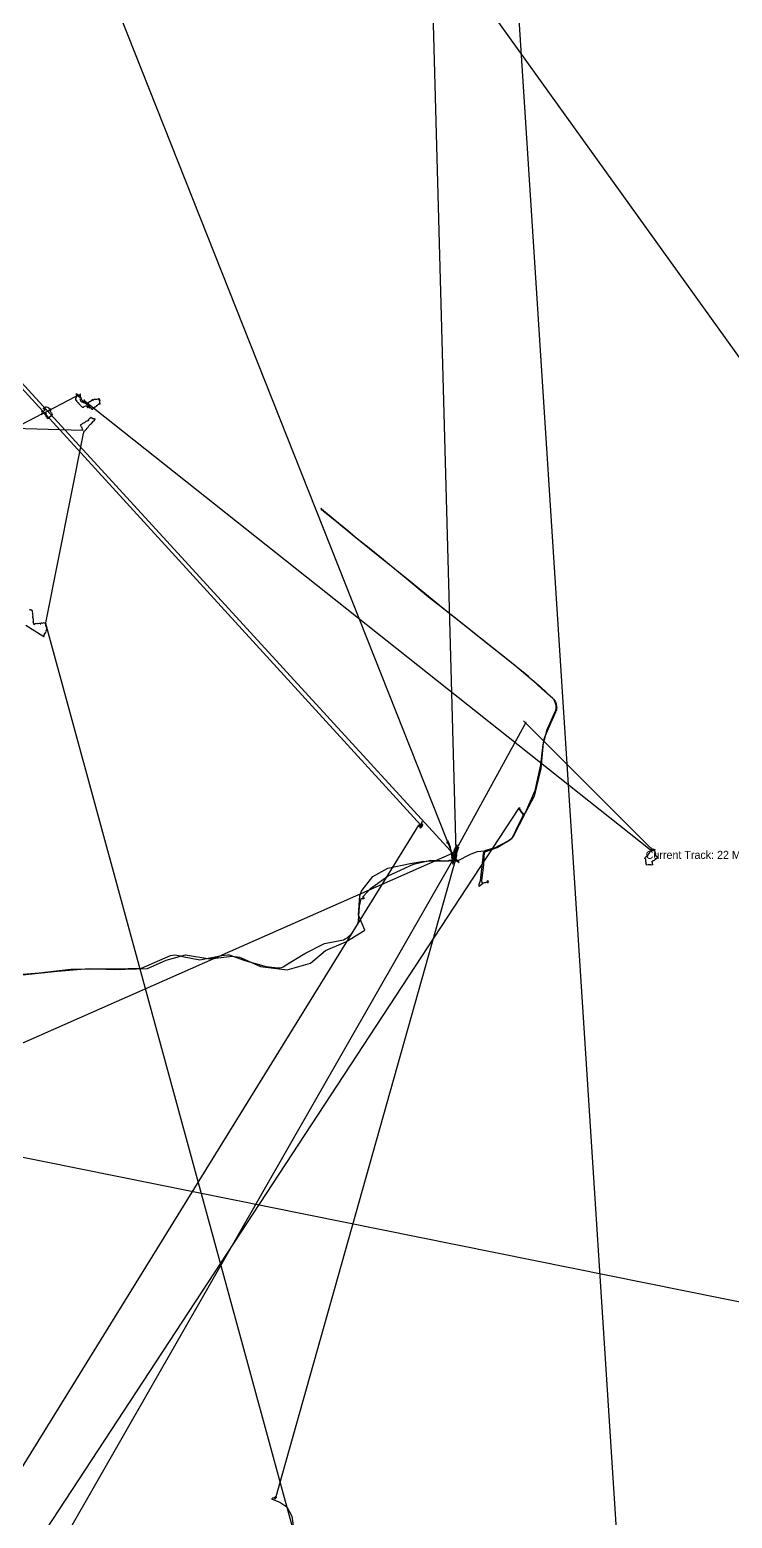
# Model space of a CAD drawing. Header units: metres. Extents: x -191 to 558760, y -26 to 1869097.
# Drawn here: x 548843 to 553361, y 1834672 to 1844246 of the extents above; entities that cross this region are included whole.
import ezdxf

# ---------------------------------------------------------------- set-up
doc = ezdxf.new("R2010")
doc.units = ezdxf.units.M
doc.header["$MEASUREMENT"] = 0
doc.layers.add('FeatureAttribs', color=7, linetype='Continuous')
doc.layers.add('Tracklog', color=7, linetype='Continuous')

# ---------------------------------------------------------------- blocks, each defined once
blk = doc.blocks.new('FEATURE')

msp = doc.modelspace()

# ---------------------------------------------------------------- linework, layer by layer
at = {"layer": 'Tracklog', "color": 18}
for points in [[(558443.1, 1835128.6, 298.6), (534041.9, 1869089.7, 422.6)], [(539005.7, 1852659.3, 613), (551572.3, 1838938.9, 400.5), (551574.7, 1838941.3, 397.6), (551573, 1838924.8, 402.9), (551571, 1838926.2, 403.9), (551564.7, 1838880, 459.2), (551569.5, 1838915.1, 424.6), (551572, 1838918.1, 423.6), (548581, 1846459.4, 461.1)], [(546779.4, 1831740, 390.4), (551346.3, 1839129.8, 390.9), (551357.8, 1839133.5, 403.4), (551367.1, 1839134.1, 410.1), (551370.6, 1839132, 409.7), (551365.6, 1839129.1, 402), (551364.4, 1839133.7, 403.4), (551362.8, 1839131.5, 402.5), (551365.5, 1839132.8, 412.5), (551358.1, 1839127.8, 402.9), (551358.7, 1839133.8, 392.8), (551349.8, 1839131.2, 385.6), (551362.2, 1839130.5, 404.9), (551361.5, 1839130, 409.7), (551360.1, 1839126.7, 410.6), (551360.1, 1839117, 409.7), (551358, 1839123.3, 409.7), (551352, 1839126.3, 401.5), (551363.9, 1839122.4, 405.3), (551356.6, 1839119.3, 406.8), (551356.3, 1839121.8, 405.8), (551357.1, 1839119.1, 405.8), (551360.3, 1839132.2, 396.2), (551359.6, 1839130.9, 392.4), (551358.9, 1839131.8, 386.6), (551363, 1839133.7, 385.6), (551367, 1839134.6, 378.9), (551362.4, 1839133.8, 376.5), (551361.2, 1839132.2, 384.7), (551358.5, 1839128.2, 386.6), (551362.7, 1839136.1, 377), (551366, 1839140.5, 371.7), (551360.8, 1839130.3, 372.2), (551358.4, 1839120.6, 373.6), (551357.4, 1839122.9, 379.4), (551352.5, 1839126.2, 377.9), (551351.4, 1839126.4, 375), (551349.3, 1839124.5, 377.9), (551344.7, 1839124.2, 379.9), (551355.8, 1839133.9, 382.7), (551358.6, 1839133.4, 384.7), (551354, 1839131.8, 388), (551360.1, 1839136.3, 392.4), (551359.1, 1839127.1, 394.8), (551354, 1839121.6, 391.4), (551353.5, 1839128.9, 386.6), (551357.7, 1839130.9, 385.1), (551363.7, 1839142.5, 384.2), (551367.3, 1839154.5, 384.7), (551351.4, 1839122.1, 390.4), (551353.8, 1839124.6, 388.5), (551360, 1839128.3, 396.2), (551357.7, 1839126.8, 390.9), (551360.9, 1839128.7, 388.5), (551365.2, 1839131.4, 390.4), (551362.2, 1839128.6, 391.4), (551356.1, 1839122.7, 388), (551362.3, 1839132, 383.7), (551353.4, 1839125.9, 386.1), (551355.7, 1839126.7, 389.5), (551360.6, 1839128.6, 390.4), (551366.2, 1839132.6, 396.7), (551363.8, 1839128.3, 393.8), (551358.9, 1839127.8, 400.5), (551361.4, 1839130.6, 396.7), (551366.3, 1839131.9, 398.6), (551363.1, 1839131, 401), (551363.9, 1839131.6, 400), (551360, 1839125.8, 403.4), (551361.8, 1839128.1, 405.3), (551361, 1839130.2, 404.4), (551358.9, 1839129.9, 407.7), (551359.4, 1839126.7, 406.8), (551360.2, 1839130.1, 403.4), (551354.2, 1839123.1, 403.9), (551358.3, 1839124.1, 410.6), (551363.7, 1839128.1, 413.5), (551360.1, 1839123.5, 411.6), (551360.3, 1839124.6, 411.6), (551363.6, 1839129.1, 407.7), (551357, 1839125.3, 411.6), (551351.8, 1839126.1, 415.4), (551356.8, 1839127.6, 423.6), (551358.1, 1839127.8, 417.8), (551359.7, 1839129.8, 414.5), (551354.6, 1839127, 419.8), (551357.4, 1839125.6, 420.2), (551358.3, 1839120.5, 414.5), (551357.6, 1839115.8, 415.9), (551358.5, 1839116.5, 413.5), (551361.1, 1839115.7, 414.5), (551362.3, 1839118, 417.4), (551362, 1839122.1, 414.5), (551356.5, 1839122.4, 409.7), (551360.3, 1839126.8, 410.6), (551367.4, 1839130.8, 406.8), (551361.4, 1839125.9, 403.4), (551361.1, 1839124.8, 408.2), (551362.5, 1839122.3, 411.6), (551354.5, 1839111.7, 415.9), (551354.9, 1839120.2, 416.4), (551356, 1839119.9, 416.9), (551358, 1839121.7, 415.4), (551356.9, 1839120.6, 418.3), (551360.8, 1839129.1, 404.4), (551358.5, 1839126.7, 404.9), (551358.7, 1839125.9, 410.6), (551356.9, 1839128.9, 415), (551352.9, 1839124.3, 418.3), (551355.1, 1839123.5, 414.5), (551356.6, 1839126.1, 411.6), (551356.4, 1839127.2, 407.7), (551356.4, 1839126.3, 406.8), (551356.9, 1839127.2, 409.2), (551358.8, 1839126.1, 408.2), (551359.4, 1839129.2, 408.7), (551355.5, 1839125.2, 408.7), (551356.2, 1839124.3, 413.5), (551360.4, 1839134.5, 417.8), (551361.8, 1839133, 421.2), (551359.6, 1839132.3, 427), (551359.2, 1839129.1, 430.8), (551359, 1839125.3, 428.9), (551362.1, 1839131, 419.8), (551362.2, 1839134.2, 407.7), (551362.5, 1839133.6, 403.9), (551364.2, 1839138.5, 399.1), (551362.9, 1839135.6, 396.7), (551362.2, 1839132.2, 399.6), (551357.6, 1839125.1, 396.2), (551356.7, 1839125.3, 396.7), (551354.6, 1839125.8, 401), (551357.9, 1839128.4, 402), (551357.2, 1839127, 404.9), (551355.6, 1839122.8, 403.9), (551353.3, 1839122.1, 402.5), (551357.1, 1839126.8, 404.4), (551357.7, 1839127.2, 399.1), (551354.8, 1839123.1, 399.6), (551358.9, 1839127.3, 400.5), (551357.8, 1839130.4, 404.4), (551358.5, 1839129.7, 407.3), (551358.8, 1839125.9, 402.9), (551353.7, 1839122.4, 404.9), (551355.4, 1839127, 402.9), (551356.4, 1839128.8, 407.3), (551356.3, 1839126.5, 403.4), (551356.5, 1839126.9, 402.9), (551361.9, 1839128.2, 404.9), (551360.7, 1839127.6, 404.9), (551358.8, 1839128.1, 405.8), (551357.5, 1839127.1, 404.4), (551355.5, 1839123.4, 400), (551355.4, 1839123.3, 401), (551358.3, 1839126.6, 402), (551358.4, 1839127.1, 403.9), (551359.7, 1839131.2, 404.9), (551357.3, 1839126.9, 407.7), (551358.3, 1839127.3, 408.7), (551359.7, 1839128.1, 405.3), (551354.6, 1839124.4, 414), (551354.2, 1839124.2, 414), (551356.6, 1839126.2, 412.5), (551357.4, 1839124.1, 412.1), (551357.5, 1839125.3, 410.1), (551360.6, 1839130.1, 409.2), (551359.3, 1839125.5, 408.2), (551357.6, 1839126, 408.2), (551357.1, 1839126.7, 408.7), (551355.9, 1839123.1, 412.1), (551354.6, 1839125.9, 410.1), (551360.6, 1839128.6, 408.2), (551360.2, 1839125.8, 409.7), (551359.2, 1839125.1, 412.1), (551361, 1839125.4, 414.5), (551358.6, 1839122.3, 411.1), (551356.5, 1839120.6, 405.3), (551358.8, 1839126.2, 401.5), (551360.2, 1839126.2, 398.1), (551359.1, 1839124.1, 399.1), (551358.1, 1839122.7, 398.1), (551360.9, 1839126, 400), (551360.9, 1839123.8, 403.4), (551360.5, 1839124.4, 402), (551361.5, 1839125.6, 403.9), (551363.3, 1839124.6, 401), (551361.6, 1839122.6, 399.1), (551361.8, 1839126.2, 400), (551361.5, 1839129.4, 405.8), (551361.1, 1839134.1, 406.3), (551363, 1839131.2, 401), (551362, 1839133, 402), (551360.9, 1839130.5, 403.9), (551360, 1839129, 402.9), (551359.2, 1839135, 406.3), (551360.6, 1839131.5, 400.5), (551358, 1839135.9, 395.2), (551360.4, 1839134, 391.4), (551362.2, 1839131.1, 391.4), (551359.4, 1839130.2, 394.3), (551361.5, 1839130.7, 402.9), (551358.9, 1839131.4, 394.8), (551357.5, 1839126.1, 393.3), (551356.3, 1839122.4, 395.7), (551363.2, 1839130.6, 401.5), (551365.3, 1839132.1, 398.6), (551363.7, 1839133.3, 396.2), (551363.7, 1839131.8, 392.8), (551364.1, 1839132, 382.7), (551366.3, 1839125.2, 383.7), (551365.8, 1839121.3, 383.2), (551360.9, 1839122.1, 380.8), (551365.1, 1839129.3, 385.1), (551358.5, 1839132.8, 393.8), (551356.1, 1839127.3, 403.9), (551349.8, 1839132.4, 409.7), (551350.1, 1839133.3, 401.5), (551353.8, 1839133.4, 403.4), (551358.4, 1839133.7, 405.3), (551356.6, 1839132, 406.3), (551357.7, 1839136.1, 400), (551359.6, 1839135.8, 398.6), (551354.2, 1839126.1, 395.7), (551359.3, 1839128.9, 398.1), (551358.3, 1839129.1, 400), (539007.9, 1852656.1, 604.8)], [(551696.5, 1848840, 539), (553294.9, 1824053.8, 442.3)], [(548797.1, 1838166.5, 383.2), (549020.9, 1838190.1, 388), (549224.2, 1838208.2, 392.8), (549385.9, 1838201.7, 394.3), (549599.3, 1838207.2, 393.3), (549720.1, 1838262.2, 394.8), (549845.3, 1838295.1, 392.8), (550000.4, 1838270.3, 390.9), (550144, 1838288.2, 390), (550191.9, 1838280.5, 390), (550202.2, 1838276, 390), (550327.8, 1838222.1, 390), (550498.4, 1838199.8, 389.5), (550648.3, 1838241.6, 388.5), (550744.7, 1838323.6, 386.6), (550876.6, 1838380.8, 385.1), (550997.1, 1838454.5, 385.1), (550957.5, 1838550.8, 367.4), (550966.3, 1838674.9, 382.7), (550976.3, 1838705.6, 383.2), (550980.3, 1838712.6, 383.7), (551050.5, 1838799.8, 384.2), (551146.5, 1838853.1, 388), (551289.1, 1838883.1, 392.8), (551364.2, 1838895.5, 388.5), (551431.1, 1838900, 390), (551534, 1838898.3, 398.1), (551540.9, 1838904, 402), (551585, 1838911.3, 405.8), (551596.9, 1838895.6, 402.5), (551604.2, 1838890, 401.5), (551600.4, 1838898.2, 400.5), (551599.9, 1838899.4, 405.3), (551597.6, 1838900, 406.8), (551596.9, 1838904.5, 412.5), (551597.5, 1838903.1, 415.9), (551598.6, 1838901.9, 415), (551596.3, 1838897.9, 420.2), (551597.1, 1838895.1, 426.5), (551590.8, 1838902.8, 427), (551579.8, 1838909.3, 427), (551572.2, 1838920.4, 424.1), (551563.3, 1838923.7, 417.4), (551569.7, 1838919.9, 411.1), (551571.1, 1838924.5, 409.7), (551571.7, 1838924.6, 410.1), (551582.5, 1838946.5, 415.9), (551585.4, 1838962.5, 409.7), (551324.7, 1848507.8, 425)], [(548816.7, 1840416.9, 429.4), (548933.5, 1840343.3, 415.9), (548932.1, 1840342.6, 421.2), (548935.2, 1840342.9, 421.2), (548936.7, 1840345.8, 424.1), (548933.5, 1840353.2, 425), (548935.6, 1840354.4, 429.9), (548938.7, 1840356.2, 429.4), (548938.4, 1840362, 429.4), (548935.9, 1840363.4, 429.9), (548939.3, 1840359.8, 429.9), (548942.9, 1840363.4, 430.8), (548944.6, 1840368.2, 433.2), (548947.5, 1840374.9, 433.7), (548946, 1840377, 434.2), (548948.8, 1840379.8, 434.2), (548951.4, 1840386.3, 434.6), (548952.2, 1840390.4, 435.1), (548951.4, 1840392.3, 435.1), (548954.2, 1840398.5, 436.6), (548949.8, 1840403.1, 437.5), (548949.8, 1840402.8, 437.5), (548949.4, 1840405.7, 439), (548947.4, 1840410.5, 438.5), (548947.4, 1840418.5, 438), (548947.5, 1840425.9, 439.5), (548944.4, 1840430.2, 439.5), (548946.5, 1840430.5, 438), (549187.6, 1841649.5, 545.2), (549187.6, 1841652, 545.7), (549191.3, 1841655.6, 545.2), (549190.8, 1841657.2, 546.2), (549195.5, 1841664.7, 544.7), (549205.6, 1841675.7, 543.8), (549212.9, 1841684.2, 543.3), (549218.2, 1841689.9, 542.8), (549218.8, 1841691.1, 542.8), (549219.9, 1841693.5, 544.2), (549223.3, 1841698.7, 544.2), (549230.1, 1841705, 540.9), (549233.5, 1841708.8, 539.9), (549239.4, 1841713, 539.4), (549252.3, 1841727.9, 543.3), (549256.2, 1841731.8, 543.8), (549264.5, 1841742.2, 542.3), (549264.6, 1841742.7, 543.3), (549258.2, 1841740, 542.8), (549254.2, 1841742.8, 544.7), (549248.1, 1841743.5, 547.1), (549246.4, 1841745.9, 548.1), (549246.5, 1841747.1, 548.1), (549241.8, 1841748.1, 548.6), (549235.7, 1841754.7, 551.5), (549233.2, 1841748.8, 550.5), (549227.3, 1841746.7, 552.4), (549222.2, 1841740.8, 551), (549219.9, 1841738.4, 551), (549220.2, 1841736.9, 553.4), (549216.3, 1841730.2, 552.9), (549211.3, 1841729.6, 551), (549207.1, 1841728.7, 553.4), (549204.5, 1841725.9, 554.3), (549201.9, 1841724.7, 553.9), (549198.2, 1841720, 553.4), (549193.3, 1841718.1, 552.9), (549190, 1841714.7, 552.9), (549187.5, 1841715.6, 552.4), (549181.5, 1841713.8, 550.5), (549175.1, 1841706.4, 551), (549168.1, 1841702.5, 551), (549169.6, 1841700.5, 551.5), (549171.7, 1841697.1, 550.5), (549175.2, 1841691.9, 549.5), (549178.5, 1841686, 548.6), (549180.8, 1841677.8, 548.1), (549180.2, 1841677.8, 550), (549181.4, 1841675.2, 548.6), (549181.9, 1841671.4, 547.1), (549181.8, 1841668.2, 546.7), (549181.7, 1841668.7, 547.6), (548741.1, 1841681, 444.8), (548924.9, 1841777.3, 520.2), (548927.3, 1841778.8, 523.1), (548927.1, 1841778.4, 521.2), (548925.8, 1841780.1, 520.2), (548928, 1841782, 520.2), (548928.5, 1841782.6, 518.3), (548928.6, 1841783.5, 519.7), (548928.5, 1841780, 519.2), (548929, 1841781.9, 521.7), (548929, 1841783, 523.1), (548928.8, 1841777.3, 524.5), (548928.5, 1841781.4, 524.1), (548926.3, 1841790.8, 519.2), (548923, 1841792.2, 518.3), (548919.7, 1841793.6, 516.8), (548917.7, 1841792.7, 519.2), (548917.7, 1841791.7, 519.2), (548918.6, 1841790.4, 519.7), (548919.6, 1841790.4, 519.7), (548924.3, 1841788, 516.8), (548926.4, 1841788.8, 516.4), (548930.3, 1841790.9, 515.4), (548934, 1841792.8, 516.4), (548936.5, 1841797.7, 517.8), (548938.8, 1841799.1, 519.7), (548941.7, 1841799.9, 521.2), (548940.9, 1841806.7, 524.5), (548942, 1841810, 526.5), (548941.9, 1841811.6, 526), (548939, 1841817.6, 524.1), (548936.2, 1841819, 523.1), (548935.1, 1841819, 523.1), (548929.7, 1841809.3, 524.1), (548928.3, 1841807.2, 524.5), (548929.3, 1841807.5, 524.5), (548930.2, 1841808.4, 526.5), (548931.2, 1841808.5, 526.9), (548931.8, 1841808.6, 526.9), (548933.3, 1841810.8, 526.9), (548933.9, 1841814.6, 526.9), (548934, 1841815.2, 527.9), (548938.3, 1841818.8, 526.9), (548941.2, 1841816.6, 526.9), (548942.4, 1841820.3, 526), (548944.3, 1841821.1, 525.5), (548948.4, 1841819.8, 525.5), (548956.3, 1841818, 526), (548958.2, 1841818, 527.4), (548961.6, 1841818.3, 526.5), (548964, 1841814.1, 526.5), (548964, 1841815.6, 526.9), (548966.2, 1841807.1, 526.9), (548967.2, 1841808.7, 527.9), (548971.2, 1841809.2, 527.4), (548978.7, 1841804.6, 528.4), (548978.2, 1841801.5, 526), (548978.2, 1841801, 526.5), (548979.2, 1841799.4, 526.9), (548973.6, 1841794.5, 526.9), (548973.9, 1841792.6, 528.9), (548973.7, 1841790.3, 528.4), (548974, 1841790, 528.9), (548974, 1841790.2, 530.3), (548981.9, 1841781.8, 529.8), (548985.7, 1841777.5, 530.3), (548985.6, 1841773.6, 529.8), (548986.8, 1841771.9, 530.8), (548986.3, 1841769.6, 530.8), (548981.6, 1841762.6, 529.8), (548979.6, 1841765, 530.8), (548979.2, 1841765.8, 531.8), (548978.2, 1841762, 530.8), (548974.1, 1841757, 529.8), (548970.6, 1841756.3, 530.3), (548970.3, 1841755.6, 531.3), (548968.7, 1841751.6, 530.3), (548968, 1841750.9, 530.3), (548966.5, 1841749.3, 529.3), (548961, 1841751.9, 528.4), (548961.8, 1841749.8, 530.8), (548961.5, 1841744.6, 531.3), (548957.5, 1841746.6, 530.8), (548954.5, 1841752.4, 528.9), (548948.8, 1841757.7, 526.5), (548947.8, 1841761.9, 525), (548947.2, 1841762.1, 524.1), (548950.1, 1841765.8, 521.7), (548948.3, 1841766.6, 521.2), (548945.2, 1841768.3, 520.2), (548944.4, 1841771.7, 518.3), (548949.1, 1841771.3, 518.3), (548950.2, 1841776.9, 524.1), (548949, 1841778.3, 524.1), (548942.9, 1841781.3, 522.1), (548940, 1841778.4, 521.2), (548937.1, 1841775.2, 521.2), (548935.9, 1841776.6, 520.7), (548935.6, 1841776.1, 518.3), (548938.2, 1841776, 519.2), (548935, 1841779.2, 517.8), (548932.1, 1841780.9, 516.4), (548930.5, 1841780.9, 515.9), (548921.5, 1841777, 516.8), (548917.1, 1841771.8, 517.3), (549137, 1841887.3, 537.5), (549146.3, 1841892.8, 550), (549148.9, 1841892.2, 551.9), (549152.9, 1841891.4, 556.7), (549163.4, 1841884.2, 561.5), (549163.3, 1841883.5, 561.1), (549165.7, 1841881, 563.5), (549168.4, 1841880.1, 567.3), (549173.1, 1841875.1, 571.2), (549174.9, 1841866, 569.7), (549165.7, 1841868.2, 558.7), (549168.4, 1841864.2, 558.7), (549169.5, 1841861.5, 559.1), (549171.4, 1841858.2, 559.1), (549178.9, 1841853.3, 558.7), (549184.2, 1841851.4, 557.7), (549186.7, 1841849.2, 556.7), (549187.3, 1841848.9, 556.7), (549190.4, 1841849.2, 556.3), (549199.5, 1841845.1, 552.9), (549202.8, 1841843.9, 552.4), (549204.2, 1841841.7, 551.9), (549208.2, 1841842.1, 550.5), (549207.1, 1841838.9, 549.5), (549212, 1841833.9, 548.6), (549217.4, 1841826.4, 551), (549220.5, 1841822.5, 551.5), (549221.4, 1841821.9, 552.4), (549221.4, 1841822.2, 551.9), (549217.7, 1841819.1, 552.9), (549215.1, 1841817, 553.9), (549217.2, 1841815.5, 557.2), (549217.4, 1841815.8, 556.7), (549217.1, 1841817.2, 556.7), (549212.5, 1841823, 555.3), (549210.8, 1841824, 556.7), (549208.4, 1841825, 558.2), (549201.1, 1841824.9, 555.8), (549191.3, 1841819.8, 555.8), (549186.7, 1841816.3, 558.2), (549186.7, 1841815.7, 558.2), (549186.7, 1841814, 560.6), (549186.4, 1841816.3, 559.1), (549178.8, 1841820.5, 559.1), (549174, 1841824.8, 559.6), (549168.6, 1841830.1, 560.6), (549166.8, 1841832.7, 561.5), (549164.5, 1841834.7, 561.1), (549163.8, 1841838.7, 561.1), (549156.9, 1841846.2, 560.1), (549155.3, 1841845.2, 560.6), (549153.8, 1841847.2, 561.5), (549145.4, 1841855.7, 559.6), (549145.1, 1841856.2, 559.6), (549145.5, 1841859.4, 558.7), (549138.2, 1841865.6, 558.7), (549135.8, 1841866.7, 559.1), (549134.8, 1841866.4, 559.1), (549138.8, 1841865.1, 560.1), (549138.4, 1841865.7, 562.5), (549137.6, 1841868.2, 561.1), (549138.5, 1841866.8, 560.6), (549139.2, 1841873.3, 562), (549140.3, 1841875, 563), (549143.6, 1841885.8, 563.5), (549145.7, 1841892.9, 561.1), (549143.5, 1841898.4, 559.6), (549142.3, 1841903.2, 559.6), (549143.8, 1841905.8, 560.1), (549154.1, 1841898.4, 559.1), (549159.5, 1841894.3, 559.6), (549169.3, 1841901.1, 560.1), (549168.9, 1841902.6, 561.5), (549166.4, 1841901.6, 562), (549165.3, 1841899.5, 562.5), (549167.8, 1841890.6, 563.5), (549168.1, 1841883.6, 564.4), (549172.2, 1841881.4, 564.4), (549173.7, 1841871.1, 564), (549181.5, 1841862.1, 562.5), (549209.1, 1841839.7, 562.5), (549208.7, 1841842.5, 550), (549209.4, 1841842.5, 550), (549215, 1841843.5, 550), (549222.2, 1841850.7, 548.1), (549223.1, 1841850.9, 546.7), (549225.9, 1841852.5, 544.7), (549226.9, 1841855, 543.8), (549230.5, 1841855.5, 543.8), (549234.1, 1841858, 542.8), (549240.1, 1841862.2, 541.8), (549244.8, 1841865.8, 539.9), (549248.4, 1841865.1, 537.5), (549247.3, 1841865.4, 537), (549245.2, 1841865.5, 537), (549245.5, 1841861.3, 537.5), (549243.2, 1841861.8, 538), (549247.3, 1841864.3, 537.5), (549247.6, 1841867, 537.5), (549248.6, 1841866.6, 538.5), (549249.6, 1841865.9, 539.9), (549254.1, 1841866.4, 538.5), (549255.5, 1841867.6, 537), (549257.8, 1841869.7, 536.5), (549266, 1841870.6, 535.1), (549275.7, 1841870.4, 532.7), (549281, 1841871.3, 529.8), (549285.7, 1841870.1, 527.4), (549286.3, 1841871.8, 524.5), (549287.2, 1841871.4, 524.1), (549286.9, 1841870.8, 523.1), (549287.8, 1841871.4, 521.7), (549287.6, 1841871.4, 523.1), (549286.4, 1841874, 524.5), (549285.3, 1841872.8, 528.4), (549288.2, 1841875.4, 528.9), (549289.4, 1841874.4, 528.4), (549287.3, 1841870.8, 528.4), (549290.9, 1841868.9, 525.5), (549291.4, 1841866.9, 525), (549293.7, 1841862.4, 523.6), (549292.4, 1841858.4, 524.5), (549292.3, 1841865.5, 522.1), (549292.7, 1841860.5, 523.6), (549291.7, 1841856.4, 524.5), (549291.3, 1841849.7, 525), (549292, 1841844.3, 524.5), (549294.2, 1841843.5, 522.1), (549294.1, 1841839.4, 524.1), (549295.3, 1841839.5, 525), (549296.4, 1841839.3, 525), (549291.5, 1841838.5, 523.1), (549288.2, 1841837.8, 522.6), (549284.4, 1841835.3, 525.5), (549285.8, 1841837.1, 525.5), (549282.9, 1841835.6, 526), (549277.7, 1841832.3, 527.4), (549273.3, 1841827.8, 528.9), (549269.6, 1841826.2, 528.9), (549269.1, 1841822.7, 529.8), (549265.3, 1841821.3, 532.7), (549264.8, 1841821.2, 535.1), (549263.2, 1841818.7, 537), (549262.3, 1841819.9, 538.5), (549260.4, 1841819.2, 538), (549258.5, 1841815.9, 539), (549255, 1841814, 539.4), (549250.3, 1841810.9, 541.8), (549248.9, 1841806.4, 542.8), (549249, 1841806.1, 542.3), (549247.5, 1841806.4, 547.1), (549247.8, 1841806.7, 541.8), (549246.8, 1841804.6, 541.8), (549244.7, 1841804.7, 542.8), (549243.2, 1841805.2, 542.3), (549241.9, 1841807.8, 543.8), (549240.9, 1841809.1, 544.2), (549238.5, 1841812.1, 544.7), (549235.5, 1841813.6, 545.2), (549229.8, 1841813.1, 548.1), (549225.5, 1841813.8, 549.5), (549225.2, 1841816.2, 550.5), (549225.9, 1841816.1, 551.5), (549229.2, 1841814.4, 550), (549230, 1841818.4, 549), (549231.2, 1841820.5, 548.1), (549230.3, 1841821.4, 548.6), (549229, 1841821.7, 548.1), (549231, 1841821.4, 547.1), (549230.7, 1841821.4, 547.1), (549228, 1841822.5, 546.2), (549227.1, 1841823.1, 546.2), (549226.3, 1841821.1, 548.1), (549228.2, 1841824.5, 548.6), (549227.5, 1841825.5, 550), (549228.6, 1841823.3, 547.6), (549227.6, 1841825.1, 548.6), (549226.1, 1841827.7, 549.5), (549224.7, 1841829.9, 550), (549220.7, 1841835.8, 550), (549220.1, 1841836.6, 550), (549219.3, 1841839.9, 549.5), (549212.8, 1841843.7, 549.5), (549207.3, 1841844, 549), (549199.3, 1841848.7, 550), (549198.8, 1841851.5, 550.5), (549197.1, 1841854.5, 550.5), (549197.6, 1841856.9, 550.5), (549194.1, 1841862.7, 551), (549190.2, 1841864.5, 551.5), (552834, 1838972.8, 520.7), (552836.3, 1838968.1, 507.2), (552837.1, 1838971, 506.8), (552839.8, 1838970.6, 501.5), (552842, 1838967.6, 493.8), (552844.8, 1838966.8, 485.1), (552845.8, 1838967.1, 484.6), (552856.5, 1838974, 462.5), (552861.5, 1838973.4, 456.3), (552864.4, 1838971.9, 456.3), (552845, 1838973.3, 393.3), (552838.8, 1838970.6, 377.9), (552834.9, 1838965.2, 377), (552831.1, 1838957.4, 377.5), (552829.8, 1838954.1, 377.5), (552822.7, 1838945, 377.9), (552817.3, 1838936.9, 377.9), (552813.5, 1838931.4, 378.9), (552812.7, 1838929.5, 378.9), (552811.5, 1838928.3, 378.4), (552803.3, 1838924.5, 379.9), (552801.9, 1838923, 379.4), (552800.1, 1838921.3, 379.4), (552799.3, 1838918.6, 379.4), (552798.1, 1838917.6, 379.9), (552798.9, 1838916.6, 379.9), (552798.9, 1838917.2, 379.4), (552804.3, 1838913.5, 377.5), (552803.6, 1838912.2, 376.5), (552803.4, 1838906.4, 373.1), (552803.1, 1838898.1, 371.2), (552805.4, 1838892.2, 369.8), (552805.1, 1838890.6, 368.3), (552806, 1838885, 365.9), (552803.6, 1838883.5, 366.9), (552808, 1838881.1, 365), (552808.5, 1838875.4, 364), (552806.4, 1838876.4, 363.5), (552811.5, 1838875.1, 366.4), (552819.3, 1838877.8, 367.8), (552826.4, 1838876.7, 364.5), (552826.9, 1838876.7, 363.5), (552836.2, 1838876.5, 362.1), (552842.1, 1838875.2, 362.5), (552847.1, 1838876.7, 363.5), (552848.2, 1838874.5, 365.4), (552849.2, 1838876.3, 365.4), (552848.9, 1838881.5, 365.4), (552848.3, 1838888.3, 360.6), (552845.6, 1838894.9, 359.2), (552846.7, 1838897.7, 358.2), (552845.5, 1838897.5, 357.3), (552847.8, 1838897.9, 359.7), (552850.8, 1838902.6, 360.1), (552859.1, 1838903, 359.2), (552863.4, 1838906.5, 356.8), (552864.3, 1838909.4, 352), (552869.9, 1838912.1, 347.2), (552871.6, 1838913.8, 345.7), (552875.9, 1838916.6, 345.2), (552877.3, 1838919.9, 346.2), (552877.6, 1838920.8, 347.2), (552878.5, 1838922.8, 348.1), (552879.8, 1838923.5, 347.6), (552876.5, 1838927.6, 349.6), (552876.6, 1838927.8, 349.1), (552873, 1838929.3, 350.5), (552872.6, 1838927.9, 349.6), (552871.7, 1838930.2, 354.9), (552870.2, 1838935.3, 353.9), (552868.5, 1838932.2, 355.3), (552868.7, 1838929.9, 357.3), (552869.5, 1838933.2, 356.3), (552868.3, 1838937.4, 355.3), (552864.9, 1838939.5, 354.4), (552862.9, 1838939.3, 352.9), (552864.3, 1838939.2, 358.2), (552868.6, 1838944.4, 357.8), (552868, 1838954.2, 359.7), (552865.2, 1838953.7, 360.6), (552864.7, 1838955.6, 361.1), (552864.2, 1838960.3, 361.1), (552859.9, 1838962.2, 363), (552857.9, 1838962.2, 365.9), (552858, 1838966.5, 368.3), (552856, 1838970.2, 370.2), (552852.7, 1838973.8, 370.2), (552854, 1838976.7, 370.7), (552853.8, 1838977.1, 370.7), (552852.2, 1838973.5, 369.8), (552846.7, 1838975.8, 370.2), (552843.3, 1838979.2, 370.2), (552841.6, 1838980.4, 370.7), (552838.6, 1838983.4, 371.7), (552837.3, 1838982.4, 367.8), (552838.2, 1838982.9, 367.4), (552019.3, 1839800.5, 436.1), (552029.5, 1839791.1, 417.4), (552035.2, 1839791.4, 417.8), (552033.7, 1839790.8, 419.8), (551585.4, 1838972.8, 417.4), (551585.5, 1838977, 417.4), (551587.7, 1838981.5, 417.4), (551590, 1838983.4, 417.8), (551599, 1838990.4, 417.8), (551594.1, 1838987.2, 418.3), (551594.9, 1838987.3, 418.3), (551583.7, 1838964, 389.5), (551578.6, 1838957.4, 377), (551576.6, 1838955.9, 384.7), (551579.5, 1838956.6, 405.8), (551581.4, 1838961.6, 411.1), (551585.3, 1838965.3, 408.7), (551584.7, 1838963.8, 403.9), (551581.1, 1838963.2, 405.3), (551585.3, 1838956.6, 401.5), (551585.1, 1838959.7, 401), (551585.5, 1838959.2, 403.4), (551587.9, 1838960.9, 406.8), (551585.6, 1838956.3, 403.4), (551585.5, 1838955.2, 402.5), (551586.1, 1838959, 401), (551586.5, 1838961.1, 399.6), (551582.7, 1838956.7, 395.2), (551578.4, 1838954.1, 392.8), (551577.9, 1838951.9, 390), (551583.1, 1838960.7, 412.5), (551585.8, 1838963.2, 415.4), (551589.6, 1838962.2, 413.5), (551584.4, 1838956.2, 406.8), (551581.2, 1838958.4, 403.4), (551579.8, 1838952.1, 403.9), (551578.9, 1838953, 407.3), (551578.5, 1838948.3, 411.1), (551578, 1838956.4, 410.6), (551578.3, 1838955.4, 409.7), (547289.1, 1837062.5, 342.9)], [(543660.2, 1826531.2, 228.4), (551988.3, 1839236.7, 419.3), (551990.4, 1839237.4, 429.4), (551988.2, 1839236.8, 426), (551985.7, 1839236.3, 425.5), (551985.5, 1839238, 425), (551987.4, 1839239.4, 425), (551988.8, 1839239.2, 428.4), (551988.5, 1839241.8, 431.3), (551993.9, 1839241.2, 433.2), (551991.4, 1839233.9, 439), (551989.5, 1839236.3, 442.3), (551993, 1839234, 439), (551997.6, 1839232.8, 428.9), (552001, 1839221.2, 427.9), (552022.2, 1839194.5, 426.5), (552019.9, 1839189.6, 426.5), (551990.8, 1839131.6, 426), (551946.3, 1839050.6, 425), (551938.7, 1839042.1, 425), (551930.2, 1839034.4, 424.6), (551920.7, 1839027.3, 424.6), (551911, 1839021, 424.6), (551900.7, 1839015.7, 424.6), (551832.7, 1838982.3, 424.6), (551832.2, 1838982.4, 425.5), (551811.9, 1838977.2, 425.5), (551775.1, 1838967.9, 427), (551770.7, 1838965.4, 427), (551766.7, 1838962.1, 427), (551763.5, 1838958.3, 427), (551761.1, 1838953.4, 427), (551759.3, 1838947.6, 427.4), (551756.6, 1838924.9, 427.9), (551740.2, 1838771.7, 427.4), (551730, 1838741, 426.5), (551731.6, 1838736.8, 425.5), (551741.5, 1838744.2, 426), (551758.7, 1838760.1, 426.5), (551793.6, 1838767.2, 427), (551794, 1838769.1, 426.5), (551792.7, 1838769.1, 422.6), (551788.1, 1838770.1, 413.5), (551784.6, 1838771.4, 409.2), (551786.3, 1838768.9, 402.5), (551784.6, 1838767.1, 399.1), (551786.6, 1838763.6, 394.3), (551785.5, 1838764.5, 395.2), (551787.2, 1838765.5, 398.1), (551790.8, 1838764.1, 397.6), (551789.2, 1838764.2, 395.2), (551790.7, 1838763.5, 394.8), (551789.3, 1838765.5, 395.7), (551789.1, 1838767.1, 397.2), (551787.1, 1838768, 398.6), (551786.9, 1838770.6, 398.6), (551789.3, 1838766.2, 398.6), (551787.8, 1838762.9, 402.5), (551789.3, 1838762.6, 403.4), (551789.7, 1838761.4, 405.3), (551789.2, 1838761.7, 405.8), (551788.5, 1838762.2, 407.7), (551791, 1838759.5, 410.6), (551787.1, 1838762.7, 407.3), (551788.5, 1838758.3, 404.9), (551792.3, 1838761.3, 401), (551791, 1838761, 404.4), (551793.1, 1838760.3, 402), (551788.9, 1838761.9, 397.6), (551791.2, 1838760.6, 401), (551787.3, 1838765.9, 396.7), (551789.2, 1838762.9, 396.7), (551789.6, 1838759.6, 395.7), (551787.1, 1838761.7, 398.1), (551786.8, 1838763.2, 403.4), (551789, 1838759, 403.4), (551788.7, 1838763.2, 404.9), (551787.9, 1838764.4, 406.3), (551788, 1838763.1, 401), (551788.6, 1838760.8, 404.9), (551789.5, 1838761.4, 407.3), (551789.4, 1838763.4, 405.8), (551789.6, 1838760.6, 403.4), (551786.9, 1838763.1, 402), (551786.1, 1838765.9, 401.5), (551788.7, 1838760.4, 402.5), (551759.7, 1838757.9, 403.9), (551752.1, 1838760.2, 404.4), (551749.7, 1838775.1, 405.3), (551763.9, 1838871.9, 409.2), (551766.1, 1838931.3, 411.6), (551764.6, 1838931.9, 416.4), (551769, 1838956, 416.9), (551772.1, 1838959.2, 416.9), (551776.9, 1838961.8, 416.4), (551848.9, 1838986.8, 416.4), (551944.3, 1839045.1, 416.4), (551950.1, 1839053, 416.4), (551955.2, 1839061.2, 416.4), (552028.4, 1839207.4, 418.8), (552093.9, 1839352.9, 424.1), (552130.6, 1839517.3, 431.8), (552143.9, 1839648, 436.1), (552170.4, 1839744.8, 437.5), (552225.4, 1839870, 435.1), (552228.3, 1839881, 434.6), (552229, 1839886.5, 434.2), (552229, 1839892.4, 434.2), (552228.6, 1839898.8, 433.7), (552226.8, 1839905.3, 433.7), (552224.4, 1839912, 433.7), (552214.7, 1839935.8, 433.2), (552211.3, 1839940.7, 433.2), (552206.6, 1839945.2, 432.7), (552137.1, 1840007.6, 434.2), (552051.6, 1840086.2, 438), (551930.9, 1840182.7, 440.9), (551767.7, 1840311.7, 447.6), (551591, 1840452.1, 451), (551408, 1840596.8, 452.4), (551263.2, 1840716.6, 456.8), (551093.7, 1840855.2, 462.5), (551025.8, 1840911.9, 467.8), (550947.8, 1840972.5, 468.8), (550888.1, 1841022.6, 471.7), (550806.5, 1841090.1, 477.9), (550718.5, 1841163.1, 484.2), (550718.5, 1841163.9, 485.6), (550721.1, 1841160.5, 482.2), (550722.6, 1841157, 479.8), (550718.9, 1841156.7, 478.9), (550721.1, 1841159.6, 477.9), (550719.4, 1841161.1, 480.3), (550717.3, 1841159.7, 481.3), (550719.6, 1841160.7, 477), (550718.7, 1841162.2, 477.4), (550718, 1841160.4, 479.4), (550724, 1841157.9, 483.2), (550722, 1841158.1, 481.3), (550720.3, 1841158.7, 481.3), (550722, 1841160.8, 479.8), (550720.4, 1841161.4, 476.5), (550719.3, 1841162.5, 475.5), (550718.2, 1841163.3, 475), (550717.3, 1841163.9, 475), (550717.3, 1841163.9, 475.5), (550717.6, 1841164.6, 475), (550716.8, 1841164.3, 477.4), (550716.4, 1841165.9, 478.4), (550717.8, 1841167, 477.9), (550718.3, 1841167.2, 477), (550717.5, 1841167.3, 476), (550719.2, 1841165.4, 477.9), (550717.1, 1841164.9, 477.9), (550715.5, 1841164.5, 477.9), (550716.7, 1841165.3, 477.4), (550717.3, 1841164.3, 477.4), (550718.8, 1841162, 477.4), (550721.5, 1841159.2, 477.4), (550725.5, 1841156.1, 477.4), (550730.7, 1841152.1, 477.9), (550813.1, 1841086, 476), (550926.2, 1840991, 466.4), (551073.6, 1840872.7, 462), (551264.9, 1840718.2, 454.4), (551501.2, 1840525.2, 449.1), (551741.7, 1840334.7, 444.3), (551950.6, 1840170, 437.5), (552125.4, 1840022.6, 428.4), (552201.5, 1839951.1, 422.2), (552211.9, 1839940, 418.3), (552221.1, 1839928.5, 417.8), (552223.6, 1839923.4, 417.8), (552227.7, 1839910.8, 418.3), (552231.7, 1839891.8, 417.8), (552232, 1839885.9, 417.8), (552231.5, 1839879.6, 417.8), (552229.8, 1839872.7, 417.8), (552227.2, 1839865.3, 417.8), (552223.6, 1839856.6, 418.3), (552161.3, 1839715.4, 421.2), (552150.1, 1839683.1, 422.2), (552147.7, 1839671.6, 422.6), (552145.8, 1839659.8, 423.1), (552129.4, 1839493.9, 425.5), (552087.4, 1839317, 424.6), (552034.3, 1839216.1, 420.7), (552023.1, 1839200.9, 419.8), (552017.2, 1839204, 420.2), (551987.8, 1839232.7, 421.2), (551988.9, 1839237.9, 418.8), (551989.1, 1839240.5, 418.8), (551995.4, 1839239.8, 420.2), (551994.2, 1839238.7, 421.7), (551991.1, 1839234.4, 426), (551990.6, 1839233.9, 426), (552002.7, 1839213.1, 424.1), (552015.3, 1839197.7, 423.1), (552015, 1839194, 423.1), (552013.8, 1839189.9, 423.1), (552011.7, 1839185.6, 423.6), (552008.8, 1839180.9, 424.1), (551972.4, 1839108.7, 427.4), (551952.1, 1839058.9, 428.4), (551947.7, 1839051.9, 428.4), (551942.3, 1839045.7, 428.4), (551936.2, 1839039.9, 428.4), (551929.4, 1839034.4, 428.4), (551922.3, 1839029, 427.9), (551824.1, 1838977.3, 422.6), (551790, 1838964.8, 420.7), (551719.9, 1838958.6, 417.8), (551685.5, 1838946.8, 416.9), (551675.1, 1838941.4, 416.4), (551587.4, 1838897.5, 412.5), (551581.6, 1838897.8, 411.6), (551577.6, 1838900.7, 411.1), (551574.7, 1838906.4, 411.1), (551568.4, 1838925.2, 410.6), (551569.6, 1838925.8, 410.6), (551560.9, 1838931.6, 405.3), (551560, 1838933.9, 402.9), (551562.8, 1838940.5, 400), (551569.5, 1838937.1, 398.1), (551577.3, 1838946.1, 396.7), (551584.2, 1838945.9, 396.2), (551582.4, 1838942.1, 398.6), (551586.6, 1838948.2, 398.1), (551591.9, 1838957, 400), (551593.3, 1838974.7, 402.5), (551599.7, 1838988.4, 406.3), (551596.6, 1838975.4, 406.3), (551585.3, 1838946.2, 402), (551584.4, 1838970.5, 407.3), (551585.1, 1838975, 418.3), (551582.1, 1838968.1, 427.4), (551572.6, 1838966.9, 427.9), (551590.3, 1839004.2, 428.9), (551568.5, 1838954.2, 420.2), (551577.2, 1838958.6, 409.2), (551579.3, 1838958.9, 410.1), (551572.4, 1838915.2, 403.9), (551572.9, 1838905.9, 398.1), (551576.4, 1838920.2, 395.2), (551582.4, 1838942, 402.5), (551580.7, 1838909.4, 392.8), (551580.4, 1838938.2, 396.2), (551584.9, 1838928, 387.1), (551585.2, 1838952.3, 398.1), (551583.1, 1838951, 402.5), (551585.6, 1838955, 403.9), (551588.4, 1838959.3, 406.8), (551579.9, 1838956.6, 411.6), (551578.8, 1838957.4, 412.1), (551580, 1838961.1, 412.5), (551595.6, 1838974.2, 420.7), (551592.3, 1838970.8, 426), (551591.9, 1838978.2, 433.2), (551588.2, 1838982.9, 435.6), (551581.4, 1838978.9, 435.6), (551578.5, 1838976.9, 435.6), (551576.5, 1838974.1, 432.7), (551576.9, 1838978.3, 432.2), (551576.9, 1838955.1, 420.2), (551580.9, 1838950.5, 412.1), (551581.8, 1838947.4, 409.7), (551581, 1838941.3, 407.3), (551579.3, 1838940, 399.1), (551578.9, 1838943.1, 402.9), (551584, 1838948.9, 406.8), (551577.2, 1838950.2, 409.2), (551579.8, 1838950.2, 413.5), (551590.4, 1838950.1, 412.5), (551585.5, 1838949.7, 413), (551578, 1838948.3, 419.8), (551577.5, 1838952.8, 424.1), (551576.7, 1838948.5, 424.1), (551577.8, 1838944.2, 423.6), (551585.8, 1838954, 423.1), (551585.4, 1838959.7, 418.8), (551568.2, 1838930.9, 418.3), (551560.7, 1838916.5, 417.8), (551556.5, 1838917.3, 418.3), (551561.3, 1838939.9, 418.8), (551573.9, 1838964.6, 420.7), (551585.1, 1838953.8, 421.7), (551587.8, 1838932, 421.2), (550421, 1834795.3, 516.4), (550419.4, 1834798, 520.2), (550416.7, 1834800.5, 522.6), (550416, 1834802.8, 524.1), (550418.2, 1834800.6, 523.1), (550419.2, 1834800, 522.1), (550421.6, 1834802.6, 523.6), (550421.1, 1834805.9, 523.1), (550421.6, 1834803.7, 524.1), (550422.1, 1834805.5, 524.1), (550425, 1834811.3, 522.1), (550422.9, 1834809.1, 521.7), (550426.7, 1834805.7, 522.6), (550426.1, 1834805.9, 522.6), (550426.6, 1834802.8, 523.1), (550426.1, 1834803, 523.1), (550425.4, 1834805.2, 521.2), (550427.4, 1834807.2, 519.7), (550426.8, 1834806.2, 518.3), (550427, 1834804.4, 516.8), (550424.9, 1834807.4, 518.3), (550424.4, 1834804.9, 519.2), (550426.4, 1834806.6, 521.2), (550426.6, 1834806.6, 521.2), (550426, 1834805.3, 521.2), (550425, 1834803.1, 521.7), (550425.2, 1834805, 522.1), (550423.1, 1834805.7, 523.6), (550421.6, 1834804.9, 522.6), (550423.4, 1834806, 520.7), (550423.1, 1834805.1, 520.2), (550424, 1834804.9, 521.2), (550424.2, 1834804.5, 523.1), (550423.5, 1834805.3, 521.2), (550423.3, 1834806.2, 521.7), (550421.8, 1834806.4, 522.1), (550421.4, 1834806.4, 522.1), (550423, 1834806, 521.2), (550422.3, 1834805.1, 521.7), (550408.3, 1834802, 521.7), (550405.3, 1834801.3, 521.7), (550399.1, 1834797.4, 522.1), (550400.1, 1834796, 522.6), (550400.6, 1834794.7, 524.1), (550402.3, 1834794.8, 524.5), (550451.5, 1834775.5, 523.6), (550496.3, 1834746.5, 523.1), (550528.1, 1834684.6, 525), (550541, 1834593.3, 526.5)], [(550569.1, 1834481.9, 528.4), (548944.9, 1840432.9, 439.5), (548945.6, 1840430.8, 440.4), (548944.8, 1840429.7, 442.3), (548942.1, 1840429.9, 443.8), (548938.7, 1840428.7, 443.3), (548937.5, 1840429.7, 443.8), (548930.4, 1840430.8, 444.3), (548926.5, 1840429.5, 444.3), (548919.9, 1840428, 444.3), (548921, 1840426.7, 443.3), (548920.5, 1840429.3, 442.3), (548913.9, 1840428.9, 442.3), (548911, 1840425.6, 443.3), (548910.6, 1840424.1, 442.8), (548913.6, 1840424.9, 442.8), (548906.5, 1840427.5, 441.9), (548901.3, 1840426.9, 440.4), (548895.3, 1840425.9, 439.9), (548890.9, 1840426.6, 440.4), (548888.3, 1840424.3, 438.5), (548888.6, 1840424.8, 438), (548888.9, 1840424.6, 440.4), (548882.2, 1840426.5, 440.4), (548877.5, 1840424.6, 440.4), (548871.2, 1840423, 439.5), (548872.5, 1840419.4, 441.9), (548868.4, 1840423.2, 439.5), (548869.7, 1840425.6, 439.9), (548867.8, 1840432.3, 440.4), (548866.2, 1840435.2, 440.4), (548865, 1840434.8, 439), (548865.6, 1840436.1, 438), (548867.9, 1840441.3, 439.9), (548868.1, 1840452.2, 440.4), (548867.1, 1840454.9, 440.9), (548863.6, 1840466.7, 440.9), (548863.8, 1840467.4, 441.4), (548865.1, 1840471.2, 442.8), (548859.8, 1840471.8, 442.3), (548865, 1840473.6, 442.3), (548863.7, 1840483.1, 443.8), (548862.6, 1840494.1, 445.2), (548861.6, 1840502.7, 445.2), (548860, 1840509.2, 443.8), (548858.2, 1840511.1, 444.3), (548854, 1840511.3, 441.9), (548855.2, 1840512, 441.9), (548854.7, 1840513.2, 440.9), (548851.2, 1840514.2, 439.9), (548843.5, 1840514.1, 439.5), (548841.6, 1840514, 439.5)], [(548610.7, 1838157.7, 374.6), (548903.9, 1838179.5, 383.7), (549106.3, 1838203.3, 390.4), (549254.6, 1838205.7, 394.8), (549387, 1838205.2, 397.2), (549562.5, 1838211.4, 397.6), (549679, 1838262.7, 394.8), (549748.2, 1838292.6, 392.8), (549772.9, 1838295.5, 392.8), (549786.1, 1838294.9, 392.8), (549799.1, 1838292.6, 392.8), (549812, 1838289.1, 392.8), (549825, 1838284.8, 393.3), (549936.8, 1838264, 394.3), (550078.1, 1838291.9, 393.3), (550115.7, 1838296, 392.8), (550125.4, 1838295.5, 392.4), (550226.6, 1838259.2, 394.8), (550363.6, 1838221.4, 398.1), (550439.4, 1838212.1, 398.1), (550451.2, 1838212.7, 397.6), (550462.8, 1838215.3, 397.2), (550473.6, 1838219.5, 396.7), (550483.6, 1838226, 396.2), (550492.5, 1838231.9, 395.7), (550611.4, 1838304.6, 390.9), (550738.4, 1838369.9, 387.5), (550860.2, 1838393.6, 384.2), (550872, 1838399.1, 384.2), (550883.3, 1838405.5, 383.7), (550893.5, 1838413.2, 383.2), (550902.9, 1838421.9, 383.2), (550911.3, 1838431, 382.7), (550919, 1838440.3, 382.3), (550951.4, 1838490.2, 380.3), (550955, 1838501.6, 380.3), (550957.3, 1838513.1, 380.3), (550964.3, 1838609.6, 379.9), (550973.4, 1838658, 379.9), (550983.7, 1838659, 381.3), (550986.3, 1838658.5, 382.7), (550989.6, 1838657.4, 383.2), (550992.2, 1838657.8, 377), (550992.4, 1838659.5, 378.9), (550991.9, 1838657.2, 380.8), (550989.3, 1838656.7, 377), (550987.7, 1838658.7, 377.9), (550987.9, 1838657.2, 381.3), (550988.4, 1838659.1, 387.1), (550987.7, 1838660.8, 389), (550987.8, 1838662, 389.5), (550990.4, 1838663.9, 392.8), (550988.7, 1838662.8, 395.7), (550988.7, 1838661.4, 391.4), (550990.5, 1838660.6, 388), (550991, 1838658.1, 385.6), (550992.1, 1838660.1, 385.1), (550992, 1838661.4, 384.2), (550991.4, 1838662, 384.2), (550993, 1838664.5, 382.7), (550991.6, 1838665.5, 389), (550991.8, 1838665.3, 392.8), (550988.2, 1838662.2, 394.8), (550987.3, 1838671.5, 389.5), (551034.3, 1838723.4, 389.5), (551149, 1838804.9, 391.4), (551310.8, 1838878.5, 394.8), (551421.2, 1838904, 398.1), (551546.1, 1838901.3, 398.6), (551559, 1838902.4, 398.6), (551563.2, 1838904.7, 398.6), (551565.3, 1838908.5, 398.6), (551562.7, 1838931.2, 399.6), (551540.1, 1839011.5, 401), (551535.1, 1839019.6, 402.5), (551535.7, 1839018.4, 403.4), (551531.4, 1839015, 403.4), (551527.6, 1839012.8, 402.5), (551525.2, 1839016.9, 400.5), (551528.2, 1839021.3, 401), (551533.3, 1839026.9, 401), (551531.4, 1839029.4, 402), (551534, 1839019.1, 402.9), (551544.3, 1838996.8, 404.9), (551559.8, 1838912, 402.9), (551572.9, 1838902.4, 402.5), (551575.3, 1838903.5, 402.5), (551577.4, 1838906.2, 402.5), (551578.8, 1838909.7, 402.5), (551577, 1838919.4, 402.5), (551574.9, 1838921.3, 402.9), (551572.3, 1838922.8, 402.9), (551569.9, 1838924.3, 403.4), (551567.8, 1838929.4, 403.9), (551572.7, 1838936.9, 404.4), (551571.8, 1838936.7, 404.9), (551586.4, 1838946.9, 405.3), (551587.3, 1838947.1, 405.8), (544612.4, 1826763.6, 290.9)], [(543580.6, 1838046.9, 365), (558150.1, 1835108.2, 301)]]:
    msp.add_polyline3d(points, dxfattribs=at)

# ---------------------------------------------------------------- block references
at = {"layer": 'FeatureAttribs'}
ref = msp.add_blockref('FEATURE', (552804.3, 1838913.5, 377.5), dxfattribs=at)
ref.add_attrib('NAME', 'Current Track: 22 MAR 2021 17:0', (552804.3, 1838913.5, 377.5), dxfattribs={"color": 18, "height": 51.457})

doc.saveas('drawing.dxf')
